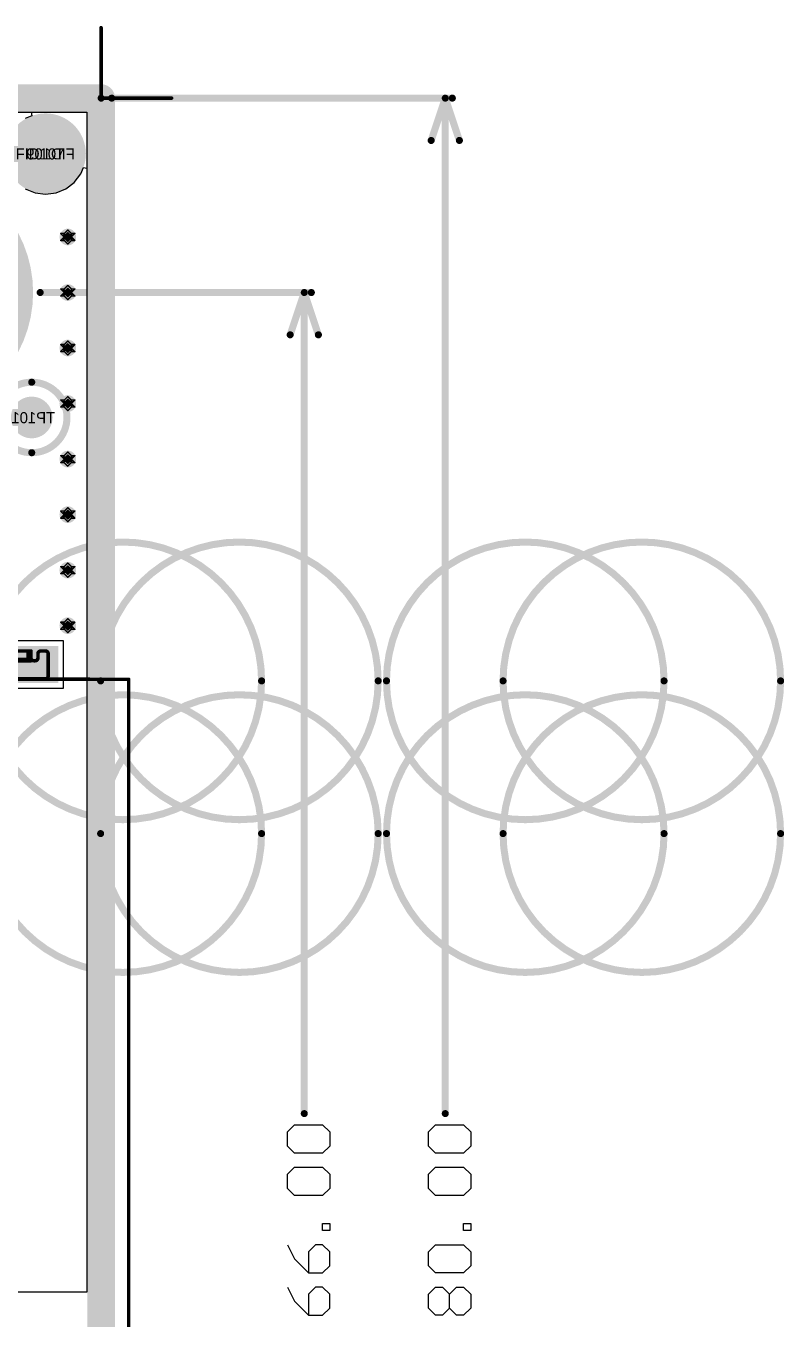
# Model space of a CAD drawing. Header units: millimetres. Extents: x 5 to 399, y 5 to 287.
# Drawn here: x 247 to 274.32, y 147.39 to 193.97 of the extents above; entities that cross this region are included whole.
import ezdxf

# ---------------------------------------------------------------- set-up
doc = ezdxf.new("R2010")
doc.units = ezdxf.units.MM
for name, color, linetype in [('BottomLayer', 5, 'Continuous'), ('BottomOverlay', 54, 'Continuous'), ('BottomPaste', 16, 'Continuous'), ('BottomSolder', 6, 'Continuous'), ('DrillDrawing', 1, 'Continuous'), ('DrillGuide', 244, 'Continuous'), ('KeepOutLayer', 6, 'Continuous'), ('Mechanical1', 6, 'Continuous'), ('Mechanical2', 216, 'Continuous'), ('Mechanical3', 76, 'Continuous'), ('Mechanical7', 56, 'Continuous'), ('MidLayer1', 16, 'Continuous'), ('MidLayer2', 76, 'Continuous'), ('MultiLayer', 9, 'Continuous'), ('PadHoleLayer', 156, 'Continuous'), ('TopLayer', 1, 'Continuous'), ('TopOverlay', 2, 'Continuous'), ('TopPaste', 8, 'Continuous'), ('TopSolder', 216, 'Continuous'), ('ViaHoleLayer', 16, 'Continuous')]:
    doc.layers.add(name, color=color, linetype=linetype)

# ---------------------------------------------------------------- blocks, each defined once
blk = doc.blocks.new('FID_1_1___6')
at = {"layer": 'TopLayer', "const_width": 0.55}
blk.add_lwpolyline([(-0.275, 0, 1), (0.275, 0, 1)], format="xyb", close=True, dxfattribs=at)
at = {"layer": 'TopSolder', "const_width": 1.45}
blk.add_lwpolyline([(-0.725, 0, 1), (0.725, 0, 1)], format="xyb", close=True, dxfattribs=at)
blk = doc.blocks.new('FID_1_1___B_75')
at = {"layer": 'BottomLayer', "const_width": 0.55}
blk.add_lwpolyline([(-0.275, 0, 1), (0.275, 0, 1)], format="xyb", close=True, dxfattribs=at)
at = {"layer": 'BottomPaste', "const_width": 0.55}
blk.add_lwpolyline([(-0.275, 0, 1), (0.275, 0, 1)], format="xyb", close=True, dxfattribs=at)
at = {"layer": 'BottomSolder', "const_width": 1.45}
blk.add_lwpolyline([(-0.725, 0, 1), (0.725, 0, 1)], format="xyb", close=True, dxfattribs=at)
blk = doc.blocks.new('TP1_5MM_B_84')
at = {"layer": 'BottomLayer', "const_width": 0.75}
blk.add_lwpolyline([(-0.375, 0, 1), (0.375, 0, 1)], format="xyb", close=True, dxfattribs=at)
at = {"layer": 'BottomOverlay'}
for points, const_width in [([(1.27, 0, 1), (-1.27, 0, 1)], 0.254), ([(-1.333, 0, 1), (-1.206, 0, 1)], 0.127), ([(1.206, 0, 1), (1.333, 0, 1)], 0.127)]:
    blk.add_lwpolyline(points, format="xyb", close=True, dxfattribs=dict(at, const_width=const_width))
at = {"layer": 'BottomPaste', "const_width": 0.75}
blk.add_lwpolyline([(-0.375, 0, 1), (0.375, 0, 1)], format="xyb", close=True, dxfattribs=at)
at = {"layer": 'BottomSolder', "const_width": 0.75}
blk.add_lwpolyline([(-0.375, 0, 1), (0.375, 0, 1)], format="xyb", close=True, dxfattribs=at)
blk = doc.blocks.new('M4_4_5_PAD9_211')
at = {"layer": 'BottomLayer', "const_width": 4.5}
blk.add_lwpolyline([(36.379, 0, 1), (40.879, 0, 1)], format="xyb", close=True, dxfattribs=at)
at = {"layer": 'BottomSolder', "const_width": 4.55}
blk.add_lwpolyline([(36.354, 0, 1), (40.904, 0, 1)], format="xyb", close=True, dxfattribs=at)
at = {"layer": 'MidLayer1', "const_width": 4.5}
blk.add_lwpolyline([(36.379, 0, 1), (40.879, 0, 1)], format="xyb", close=True, dxfattribs=at)
at = {"layer": 'MidLayer2', "const_width": 4.5}
blk.add_lwpolyline([(36.379, 0, 1), (40.879, 0, 1)], format="xyb", close=True, dxfattribs=at)
at = {"layer": 'MultiLayer', "const_width": 4.5}
blk.add_lwpolyline([(36.379, 0, 1), (40.879, 0, 1)], format="xyb", close=True, dxfattribs=at)
at = {"layer": 'PadHoleLayer', "const_width": 2.25}
blk.add_lwpolyline([(37.504, 0, 1), (39.754, 0, 1)], format="xyb", close=True, dxfattribs=at)
at = {"layer": 'TopLayer', "const_width": 4.5}
blk.add_lwpolyline([(36.379, 0, 1), (40.879, 0, 1)], format="xyb", close=True, dxfattribs=at)
at = {"layer": 'TopSolder', "const_width": 4.55}
blk.add_lwpolyline([(36.354, 0, 1), (40.904, 0, 1)], format="xyb", close=True, dxfattribs=at)
blk = doc.blocks.new('CON_SMD_50P_ERNI_154765_279')
at = {"layer": 'TopLayer'}
blk.add_solid([(18.38, -1.1), (17.18, -1.1), (18.38, -3.8), (17.18, -3.8)], dxfattribs=at)
at = {"layer": 'TopOverlay', "const_width": 0.127}
for points in [[(17.25, -2.1), (17.247, -6.401)], [(17.265, -2.1), (17.265, -3.4)], [(17.915, -2.1), (17.915, -2.88)], [(17.965, -2.134), (17.965, -2.78)], [(18.265, -2.134), (18.265, -2.78)], [(17.965, -2.78), (17.965, -2.88)], [(17.965, -2.78), (18.265, -2.78)], [(18.265, -2.78), (18.265, -2.88)], [(17.915, -2.88), (17.965, -2.88)], [(17.915, -2.98), (17.915, -3.03)], [(17.965, -2.88), (18.265, -2.88)], [(18.015, -3.13), (18.165, -3.13)], [(18.265, -3.23), (18.265, -3.4)], [(17.365, -3.5), (18.165, -3.5)], [(-17.254, -6.401), (17.247, -6.401)]]:
    blk.add_lwpolyline(points, dxfattribs=at)
at = {"layer": 'TopOverlay', "const_width": 0.0635}
for points in [[(17.933, -2.78, 1), (17.997, -2.78, 1)], [(17.933, -2.78, 1), (17.997, -2.78, 1)], [(17.933, -2.78, 1), (17.997, -2.78, 1)], [(18.233, -2.78, 1), (18.297, -2.78, 1)], [(18.233, -2.78, 1), (18.297, -2.78, 1)], [(18.233, -2.78, 1), (18.297, -2.78, 1)], [(17.883, -2.88, 1), (17.947, -2.88, 1)], [(17.883, -2.88, 1), (17.947, -2.88, 1)], [(17.883, -2.98, 1), (17.947, -2.98, 1)], [(17.883, -2.98, 1), (17.947, -2.98, 1)], [(17.883, -3.03, 1), (17.947, -3.03, 1)], [(17.883, -3.03, 1), (17.947, -3.03, 1)], [(17.933, -2.88, 1), (17.997, -2.88, 1)], [(17.933, -2.88, 1), (17.997, -2.88, 1)], [(17.933, -2.88, 1), (17.997, -2.88, 1)], [(17.983, -2.88, 1), (18.047, -2.88, 1)], [(17.983, -3.13, 1), (18.047, -3.13, 1)], [(17.983, -3.13, 1), (18.047, -3.13, 1)], [(18.133, -3.13, 1), (18.197, -3.13, 1)], [(18.133, -3.13, 1), (18.197, -3.13, 1)], [(18.233, -2.88, 1), (18.297, -2.88, 1)], [(18.233, -2.88, 1), (18.297, -2.88, 1)], [(18.233, -3.23, 1), (18.297, -3.23, 1)], [(18.233, -3.23, 1), (18.297, -3.23, 1)], [(17.233, -3.4, 1), (17.297, -3.4, 1)], [(17.233, -3.4, 1), (17.297, -3.4, 1)], [(17.333, -3.5, 1), (17.397, -3.5, 1)], [(17.333, -3.5, 1), (17.397, -3.5, 1)], [(18.133, -3.5, 1), (18.197, -3.5, 1)], [(18.133, -3.5, 1), (18.197, -3.5, 1)], [(18.233, -3.4, 1), (18.297, -3.4, 1)], [(18.233, -3.4, 1), (18.297, -3.4, 1)], [(17.215, -6.401, 1), (17.278, -6.401, 1)], [(17.215, -6.401, 1), (17.278, -6.401, 1)]]:
    blk.add_lwpolyline(points, format="xyb", close=True, dxfattribs=at)
at = {"layer": 'TopOverlay', "const_width": 0.127}
for points in [[(17.915, -2.98, -0.414214), (18.015, -2.88)], [(18.015, -3.13, -0.414214), (17.915, -3.03)], [(18.165, -3.13, -0.414214), (18.265, -3.23)], [(17.365, -3.5, -0.414214), (17.265, -3.4)], [(18.265, -3.4, -0.414214), (18.165, -3.5)]]:
    blk.add_lwpolyline(points, format="xyb", dxfattribs=at)
at = {"layer": 'TopPaste'}
blk.add_solid([(18.38, -1.1), (17.18, -1.1), (18.38, -3.8), (17.18, -3.8)], dxfattribs=at)
at = {"layer": 'TopSolder'}
blk.add_solid([(18.45, -1.03), (17.11, -1.03), (18.45, -3.87), (17.11, -3.87)], dxfattribs=at)

msp = doc.modelspace()

# ---------------------------------------------------------------- linework, layer by layer
at = {"layer": 'BottomLayer'}
for p, q in [((222.095, 190.852), (247.189, 190.852)), ((247.214, 190.725), (246.981, 190.628)), ((247.189, 190.852), (247.214, 190.725)), ((248.979, 188.631), (249.076, 188.864)), ((249.076, 188.864), (249.203, 188.839)), ((249.203, 188.839), (249.203, 148.362)), ((248.444, 188.095), (248.747, 188.328)), ((248.747, 188.328), (248.979, 188.631)), ((246.981, 188.095), (247.334, 187.949)), ((247.334, 187.949), (247.712, 187.899)), ((247.712, 187.899), (248.091, 187.949)), ((248.091, 187.949), (248.444, 188.095)), ((249.203, 148.362), (244.971, 148.362))]:
    msp.add_line(p, q, dxfattribs=at)
at = {"layer": 'BottomLayer', "const_width": 0.3}
for points in [[(248.362, 186.362, 1), (248.662, 186.362, 1)], [(248.362, 184.362, 1), (248.662, 184.362, 1)], [(248.362, 182.362, 1), (248.662, 182.362, 1)], [(248.362, 180.362, 1), (248.662, 180.362, 1)], [(248.362, 178.362, 1), (248.662, 178.362, 1)], [(248.362, 176.362, 1), (248.662, 176.362, 1)], [(248.362, 174.362, 1), (248.662, 174.362, 1)], [(248.362, 172.362, 1), (248.662, 172.362, 1)]]:
    msp.add_lwpolyline(points, format="xyb", close=True, dxfattribs=at)
at = {"layer": 'DrillDrawing', "const_width": 0.0508}
for points in [[(248.258, 186.489), (248.385, 186.362)], [(248.258, 186.489), (248.385, 186.489)], [(248.258, 186.235), (248.385, 186.362)], [(248.36, 186.438), (248.436, 186.362)], [(248.36, 186.438), (248.436, 186.438)], [(248.36, 186.286), (248.436, 186.362)], [(248.36, 186.286), (248.436, 186.286)], [(248.385, 186.489), (248.512, 186.616)], [(248.436, 186.438), (248.512, 186.514)], [(248.436, 186.286), (248.512, 186.209)], [(248.512, 186.616), (248.639, 186.489)], [(248.512, 186.514), (248.589, 186.438)], [(248.512, 186.209), (248.589, 186.286)], [(248.589, 186.438), (248.665, 186.438)], [(248.589, 186.362), (248.665, 186.438)], [(248.589, 186.362), (248.665, 186.286)], [(248.589, 186.286), (248.665, 186.286)], [(248.639, 186.489), (248.766, 186.489)], [(248.639, 186.362), (248.766, 186.489)], [(248.639, 186.362), (248.766, 186.235)], [(248.258, 186.235), (248.385, 186.235)], [(248.385, 186.235), (248.512, 186.108)], [(248.512, 186.108), (248.639, 186.235)], [(248.639, 186.235), (248.766, 186.235)], [(248.258, 184.489), (248.385, 184.362)], [(248.258, 184.489), (248.385, 184.489)], [(248.36, 184.438), (248.436, 184.362)], [(248.36, 184.438), (248.436, 184.438)], [(248.385, 184.489), (248.512, 184.616)], [(248.436, 184.438), (248.512, 184.514)], [(248.512, 184.616), (248.639, 184.489)], [(248.512, 184.514), (248.589, 184.438)], [(248.589, 184.438), (248.665, 184.438)], [(248.589, 184.362), (248.665, 184.438)], [(248.639, 184.489), (248.766, 184.489)], [(248.639, 184.362), (248.766, 184.489)], [(248.258, 184.235), (248.385, 184.362)], [(248.258, 184.235), (248.385, 184.235)], [(248.36, 184.286), (248.436, 184.362)], [(248.36, 184.286), (248.436, 184.286)], [(248.385, 184.235), (248.512, 184.108)], [(248.436, 184.286), (248.512, 184.209)], [(248.512, 184.209), (248.589, 184.286)], [(248.512, 184.108), (248.639, 184.235)], [(248.589, 184.362), (248.665, 184.286)], [(248.589, 184.286), (248.665, 184.286)], [(248.639, 184.362), (248.766, 184.235)], [(248.639, 184.235), (248.766, 184.235)], [(248.385, 182.489), (248.512, 182.616)], [(248.512, 182.616), (248.639, 182.489)], [(248.258, 182.489), (248.385, 182.362)], [(248.258, 182.489), (248.385, 182.489)], [(248.258, 182.235), (248.385, 182.362)], [(248.258, 182.235), (248.385, 182.235)], [(248.36, 182.438), (248.436, 182.362)], [(248.36, 182.438), (248.436, 182.438)], [(248.36, 182.286), (248.436, 182.362)], [(248.36, 182.286), (248.436, 182.286)], [(248.385, 182.235), (248.512, 182.108)], [(248.436, 182.438), (248.512, 182.514)], [(248.436, 182.286), (248.512, 182.209)], [(248.512, 182.514), (248.589, 182.438)], [(248.512, 182.209), (248.589, 182.286)], [(248.512, 182.108), (248.639, 182.235)], [(248.589, 182.438), (248.665, 182.438)], [(248.589, 182.362), (248.665, 182.438)], [(248.589, 182.362), (248.665, 182.286)], [(248.589, 182.286), (248.665, 182.286)], [(248.639, 182.489), (248.766, 182.489)], [(248.639, 182.362), (248.766, 182.489)], [(248.639, 182.362), (248.766, 182.235)], [(248.639, 182.235), (248.766, 182.235)], [(248.258, 180.489), (248.385, 180.362)], [(248.258, 180.489), (248.385, 180.489)], [(248.258, 180.235), (248.385, 180.362)], [(248.258, 180.235), (248.385, 180.235)], [(248.36, 180.438), (248.436, 180.362)], [(248.36, 180.438), (248.436, 180.438)], [(248.36, 180.286), (248.436, 180.362)], [(248.36, 180.286), (248.436, 180.286)], [(248.385, 180.489), (248.512, 180.616)], [(248.385, 180.235), (248.512, 180.108)], [(248.436, 180.438), (248.512, 180.514)], [(248.436, 180.286), (248.512, 180.209)], [(248.512, 180.616), (248.639, 180.489)], [(248.512, 180.514), (248.589, 180.438)], [(248.512, 180.209), (248.589, 180.286)], [(248.512, 180.108), (248.639, 180.235)], [(248.589, 180.438), (248.665, 180.438)], [(248.589, 180.362), (248.665, 180.438)], [(248.589, 180.362), (248.665, 180.286)], [(248.589, 180.286), (248.665, 180.286)], [(248.639, 180.489), (248.766, 180.489)], [(248.639, 180.362), (248.766, 180.489)], [(248.639, 180.362), (248.766, 180.235)], [(248.639, 180.235), (248.766, 180.235)], [(248.258, 178.489), (248.385, 178.362)], [(248.258, 178.489), (248.385, 178.489)], [(248.36, 178.438), (248.436, 178.362)], [(248.36, 178.438), (248.436, 178.438)], [(248.385, 178.489), (248.512, 178.616)], [(248.436, 178.438), (248.512, 178.514)], [(248.512, 178.616), (248.639, 178.489)], [(248.512, 178.514), (248.589, 178.438)], [(248.589, 178.438), (248.665, 178.438)], [(248.589, 178.362), (248.665, 178.438)], [(248.639, 178.489), (248.766, 178.489)], [(248.639, 178.362), (248.766, 178.489)], [(248.258, 178.235), (248.385, 178.362)], [(248.258, 178.235), (248.385, 178.235)], [(248.36, 178.286), (248.436, 178.362)], [(248.36, 178.286), (248.436, 178.286)], [(248.385, 178.235), (248.512, 178.108)], [(248.436, 178.286), (248.512, 178.209)], [(248.512, 178.209), (248.589, 178.286)], [(248.512, 178.108), (248.639, 178.235)], [(248.589, 178.362), (248.665, 178.286)], [(248.589, 178.286), (248.665, 178.286)], [(248.639, 178.362), (248.766, 178.235)], [(248.639, 178.235), (248.766, 178.235)], [(248.385, 176.489), (248.512, 176.616)], [(248.436, 176.438), (248.512, 176.514)], [(248.512, 176.616), (248.639, 176.489)], [(248.512, 176.514), (248.589, 176.438)], [(248.258, 176.489), (248.385, 176.362)], [(248.258, 176.489), (248.385, 176.489)], [(248.258, 176.235), (248.385, 176.362)], [(248.258, 176.235), (248.385, 176.235)], [(248.36, 176.438), (248.436, 176.362)], [(248.36, 176.438), (248.436, 176.438)], [(248.36, 176.286), (248.436, 176.362)], [(248.36, 176.286), (248.436, 176.286)], [(248.385, 176.235), (248.512, 176.108)], [(248.436, 176.286), (248.512, 176.209)], [(248.512, 176.209), (248.589, 176.286)], [(248.512, 176.108), (248.639, 176.235)], [(248.589, 176.438), (248.665, 176.438)], [(248.589, 176.362), (248.665, 176.438)], [(248.589, 176.362), (248.665, 176.286)], [(248.589, 176.286), (248.665, 176.286)], [(248.639, 176.489), (248.766, 176.489)], [(248.639, 176.362), (248.766, 176.489)], [(248.639, 176.362), (248.766, 176.235)], [(248.639, 176.235), (248.766, 176.235)], [(248.258, 174.489), (248.385, 174.362)], [(248.258, 174.489), (248.385, 174.489)], [(248.258, 174.235), (248.385, 174.362)], [(248.258, 174.235), (248.385, 174.235)], [(248.36, 174.438), (248.436, 174.362)], [(248.36, 174.438), (248.436, 174.438)], [(248.36, 174.286), (248.436, 174.362)], [(248.36, 174.286), (248.436, 174.286)], [(248.385, 174.489), (248.512, 174.616)], [(248.385, 174.235), (248.512, 174.108)], [(248.436, 174.438), (248.512, 174.514)], [(248.436, 174.286), (248.512, 174.209)], [(248.512, 174.616), (248.639, 174.489)], [(248.512, 174.514), (248.589, 174.438)], [(248.512, 174.209), (248.589, 174.286)], [(248.512, 174.108), (248.639, 174.235)], [(248.589, 174.438), (248.665, 174.438)], [(248.589, 174.362), (248.665, 174.438)], [(248.589, 174.362), (248.665, 174.286)], [(248.589, 174.286), (248.665, 174.286)], [(248.639, 174.489), (248.766, 174.489)], [(248.639, 174.362), (248.766, 174.489)], [(248.639, 174.362), (248.766, 174.235)], [(248.639, 174.235), (248.766, 174.235)], [(248.258, 172.489), (248.385, 172.362)], [(248.258, 172.489), (248.385, 172.489)], [(248.258, 172.235), (248.385, 172.362)], [(248.36, 172.438), (248.436, 172.362)], [(248.36, 172.438), (248.436, 172.438)], [(248.36, 172.286), (248.436, 172.362)], [(248.385, 172.489), (248.512, 172.616)], [(248.436, 172.438), (248.512, 172.514)], [(248.512, 172.616), (248.639, 172.489)], [(248.512, 172.514), (248.589, 172.438)], [(248.589, 172.438), (248.665, 172.438)], [(248.589, 172.362), (248.665, 172.438)], [(248.589, 172.362), (248.665, 172.286)], [(248.639, 172.489), (248.766, 172.489)], [(248.639, 172.362), (248.766, 172.489)], [(248.639, 172.362), (248.766, 172.235)], [(248.258, 172.235), (248.385, 172.235)], [(248.36, 172.286), (248.436, 172.286)], [(248.385, 172.235), (248.512, 172.108)], [(248.436, 172.286), (248.512, 172.209)], [(248.512, 172.209), (248.589, 172.286)], [(248.512, 172.108), (248.639, 172.235)], [(248.589, 172.286), (248.665, 172.286)], [(248.639, 172.235), (248.766, 172.235)]]:
    msp.add_lwpolyline(points, dxfattribs=at)
at = {"layer": 'DrillDrawing', "const_width": 0.0254}
for points in [[(248.246, 186.489, 1), (248.271, 186.489, 1)], [(248.246, 186.489, 1), (248.271, 186.489, 1)], [(248.347, 186.438, 1), (248.373, 186.438, 1)], [(248.347, 186.438, 1), (248.373, 186.438, 1)], [(248.347, 186.286, 1), (248.373, 186.286, 1)], [(248.347, 186.286, 1), (248.373, 186.286, 1)], [(248.373, 186.489, 1), (248.398, 186.489, 1)], [(248.373, 186.489, 1), (248.398, 186.489, 1)], [(248.373, 186.362, 1), (248.398, 186.362, 1)], [(248.373, 186.362, 1), (248.398, 186.362, 1)], [(248.424, 186.438, 1), (248.449, 186.438, 1)], [(248.424, 186.438, 1), (248.449, 186.438, 1)], [(248.424, 186.362, 1), (248.449, 186.362, 1)], [(248.424, 186.362, 1), (248.449, 186.362, 1)], [(248.424, 186.286, 1), (248.449, 186.286, 1)], [(248.424, 186.286, 1), (248.449, 186.286, 1)], [(248.5, 186.616, 1), (248.525, 186.616, 1)], [(248.5, 186.616, 1), (248.525, 186.616, 1)], [(248.5, 186.514, 1), (248.525, 186.514, 1)], [(248.5, 186.514, 1), (248.525, 186.514, 1)], [(248.576, 186.438, 1), (248.601, 186.438, 1)], [(248.576, 186.438, 1), (248.601, 186.438, 1)], [(248.576, 186.362, 1), (248.601, 186.362, 1)], [(248.576, 186.362, 1), (248.601, 186.362, 1)], [(248.576, 186.286, 1), (248.601, 186.286, 1)], [(248.576, 186.286, 1), (248.601, 186.286, 1)], [(248.627, 186.489, 1), (248.652, 186.489, 1)], [(248.627, 186.489, 1), (248.652, 186.489, 1)], [(248.627, 186.362, 1), (248.652, 186.362, 1)], [(248.627, 186.362, 1), (248.652, 186.362, 1)], [(248.652, 186.438, 1), (248.678, 186.438, 1)], [(248.652, 186.438, 1), (248.678, 186.438, 1)], [(248.652, 186.286, 1), (248.678, 186.286, 1)], [(248.652, 186.286, 1), (248.678, 186.286, 1)], [(248.754, 186.489, 1), (248.779, 186.489, 1)], [(248.754, 186.489, 1), (248.779, 186.489, 1)], [(248.246, 186.235, 1), (248.271, 186.235, 1)], [(248.246, 186.235, 1), (248.271, 186.235, 1)], [(248.373, 186.235, 1), (248.398, 186.235, 1)], [(248.373, 186.235, 1), (248.398, 186.235, 1)], [(248.5, 186.209, 1), (248.525, 186.209, 1)], [(248.5, 186.209, 1), (248.525, 186.209, 1)], [(248.5, 186.108, 1), (248.525, 186.108, 1)], [(248.5, 186.108, 1), (248.525, 186.108, 1)], [(248.627, 186.235, 1), (248.652, 186.235, 1)], [(248.627, 186.235, 1), (248.652, 186.235, 1)], [(248.754, 186.235, 1), (248.779, 186.235, 1)], [(248.754, 186.235, 1), (248.779, 186.235, 1)], [(248.246, 184.489, 1), (248.271, 184.489, 1)], [(248.246, 184.489, 1), (248.271, 184.489, 1)], [(248.347, 184.438, 1), (248.373, 184.438, 1)], [(248.347, 184.438, 1), (248.373, 184.438, 1)], [(248.373, 184.489, 1), (248.398, 184.489, 1)], [(248.373, 184.489, 1), (248.398, 184.489, 1)], [(248.424, 184.438, 1), (248.449, 184.438, 1)], [(248.424, 184.438, 1), (248.449, 184.438, 1)], [(248.5, 184.616, 1), (248.525, 184.616, 1)], [(248.5, 184.616, 1), (248.525, 184.616, 1)], [(248.5, 184.514, 1), (248.525, 184.514, 1)], [(248.5, 184.514, 1), (248.525, 184.514, 1)], [(248.576, 184.438, 1), (248.601, 184.438, 1)], [(248.576, 184.438, 1), (248.601, 184.438, 1)], [(248.627, 184.489, 1), (248.652, 184.489, 1)], [(248.627, 184.489, 1), (248.652, 184.489, 1)], [(248.652, 184.438, 1), (248.678, 184.438, 1)], [(248.652, 184.438, 1), (248.678, 184.438, 1)], [(248.754, 184.489, 1), (248.779, 184.489, 1)], [(248.754, 184.489, 1), (248.779, 184.489, 1)], [(248.246, 184.235, 1), (248.271, 184.235, 1)], [(248.246, 184.235, 1), (248.271, 184.235, 1)], [(248.347, 184.286, 1), (248.373, 184.286, 1)], [(248.347, 184.286, 1), (248.373, 184.286, 1)], [(248.373, 184.362, 1), (248.398, 184.362, 1)], [(248.373, 184.362, 1), (248.398, 184.362, 1)], [(248.373, 184.235, 1), (248.398, 184.235, 1)], [(248.373, 184.235, 1), (248.398, 184.235, 1)], [(248.424, 184.362, 1), (248.449, 184.362, 1)], [(248.424, 184.362, 1), (248.449, 184.362, 1)], [(248.424, 184.286, 1), (248.449, 184.286, 1)], [(248.424, 184.286, 1), (248.449, 184.286, 1)], [(248.5, 184.209, 1), (248.525, 184.209, 1)], [(248.5, 184.209, 1), (248.525, 184.209, 1)], [(248.5, 184.108, 1), (248.525, 184.108, 1)], [(248.5, 184.108, 1), (248.525, 184.108, 1)], [(248.576, 184.362, 1), (248.601, 184.362, 1)], [(248.576, 184.362, 1), (248.601, 184.362, 1)], [(248.576, 184.286, 1), (248.601, 184.286, 1)], [(248.576, 184.286, 1), (248.601, 184.286, 1)], [(248.627, 184.362, 1), (248.652, 184.362, 1)], [(248.627, 184.362, 1), (248.652, 184.362, 1)], [(248.627, 184.235, 1), (248.652, 184.235, 1)], [(248.627, 184.235, 1), (248.652, 184.235, 1)], [(248.652, 184.286, 1), (248.678, 184.286, 1)], [(248.652, 184.286, 1), (248.678, 184.286, 1)], [(248.754, 184.235, 1), (248.779, 184.235, 1)], [(248.754, 184.235, 1), (248.779, 184.235, 1)], [(248.5, 182.616, 1), (248.525, 182.616, 1)], [(248.5, 182.616, 1), (248.525, 182.616, 1)], [(248.246, 182.489, 1), (248.271, 182.489, 1)], [(248.246, 182.489, 1), (248.271, 182.489, 1)], [(248.246, 182.235, 1), (248.271, 182.235, 1)], [(248.246, 182.235, 1), (248.271, 182.235, 1)], [(248.347, 182.438, 1), (248.373, 182.438, 1)], [(248.347, 182.438, 1), (248.373, 182.438, 1)], [(248.347, 182.286, 1), (248.373, 182.286, 1)], [(248.347, 182.286, 1), (248.373, 182.286, 1)], [(248.373, 182.489, 1), (248.398, 182.489, 1)], [(248.373, 182.489, 1), (248.398, 182.489, 1)], [(248.373, 182.362, 1), (248.398, 182.362, 1)], [(248.373, 182.362, 1), (248.398, 182.362, 1)], [(248.373, 182.235, 1), (248.398, 182.235, 1)], [(248.373, 182.235, 1), (248.398, 182.235, 1)], [(248.424, 182.438, 1), (248.449, 182.438, 1)], [(248.424, 182.438, 1), (248.449, 182.438, 1)], [(248.424, 182.362, 1), (248.449, 182.362, 1)], [(248.424, 182.362, 1), (248.449, 182.362, 1)], [(248.424, 182.286, 1), (248.449, 182.286, 1)], [(248.424, 182.286, 1), (248.449, 182.286, 1)], [(248.5, 182.514, 1), (248.525, 182.514, 1)], [(248.5, 182.514, 1), (248.525, 182.514, 1)], [(248.5, 182.209, 1), (248.525, 182.209, 1)], [(248.5, 182.209, 1), (248.525, 182.209, 1)], [(248.5, 182.108, 1), (248.525, 182.108, 1)], [(248.5, 182.108, 1), (248.525, 182.108, 1)], [(248.576, 182.438, 1), (248.601, 182.438, 1)], [(248.576, 182.438, 1), (248.601, 182.438, 1)], [(248.576, 182.362, 1), (248.601, 182.362, 1)], [(248.576, 182.362, 1), (248.601, 182.362, 1)], [(248.576, 182.286, 1), (248.601, 182.286, 1)], [(248.576, 182.286, 1), (248.601, 182.286, 1)], [(248.627, 182.489, 1), (248.652, 182.489, 1)], [(248.627, 182.489, 1), (248.652, 182.489, 1)], [(248.627, 182.362, 1), (248.652, 182.362, 1)], [(248.627, 182.362, 1), (248.652, 182.362, 1)], [(248.627, 182.235, 1), (248.652, 182.235, 1)], [(248.627, 182.235, 1), (248.652, 182.235, 1)], [(248.652, 182.438, 1), (248.678, 182.438, 1)], [(248.652, 182.438, 1), (248.678, 182.438, 1)], [(248.652, 182.286, 1), (248.678, 182.286, 1)], [(248.652, 182.286, 1), (248.678, 182.286, 1)], [(248.754, 182.489, 1), (248.779, 182.489, 1)], [(248.754, 182.489, 1), (248.779, 182.489, 1)], [(248.754, 182.235, 1), (248.779, 182.235, 1)], [(248.754, 182.235, 1), (248.779, 182.235, 1)], [(248.246, 180.489, 1), (248.271, 180.489, 1)], [(248.246, 180.489, 1), (248.271, 180.489, 1)], [(248.246, 180.235, 1), (248.271, 180.235, 1)], [(248.246, 180.235, 1), (248.271, 180.235, 1)], [(248.347, 180.438, 1), (248.373, 180.438, 1)], [(248.347, 180.438, 1), (248.373, 180.438, 1)], [(248.347, 180.286, 1), (248.373, 180.286, 1)], [(248.347, 180.286, 1), (248.373, 180.286, 1)], [(248.373, 180.489, 1), (248.398, 180.489, 1)], [(248.373, 180.489, 1), (248.398, 180.489, 1)], [(248.373, 180.362, 1), (248.398, 180.362, 1)], [(248.373, 180.362, 1), (248.398, 180.362, 1)], [(248.373, 180.235, 1), (248.398, 180.235, 1)], [(248.373, 180.235, 1), (248.398, 180.235, 1)], [(248.424, 180.438, 1), (248.449, 180.438, 1)], [(248.424, 180.438, 1), (248.449, 180.438, 1)], [(248.424, 180.362, 1), (248.449, 180.362, 1)], [(248.424, 180.362, 1), (248.449, 180.362, 1)], [(248.424, 180.286, 1), (248.449, 180.286, 1)], [(248.424, 180.286, 1), (248.449, 180.286, 1)], [(248.5, 180.616, 1), (248.525, 180.616, 1)], [(248.5, 180.616, 1), (248.525, 180.616, 1)], [(248.5, 180.514, 1), (248.525, 180.514, 1)], [(248.5, 180.514, 1), (248.525, 180.514, 1)], [(248.576, 180.438, 1), (248.601, 180.438, 1)], [(248.576, 180.438, 1), (248.601, 180.438, 1)], [(248.576, 180.362, 1), (248.601, 180.362, 1)], [(248.576, 180.362, 1), (248.601, 180.362, 1)], [(248.576, 180.286, 1), (248.601, 180.286, 1)], [(248.576, 180.286, 1), (248.601, 180.286, 1)], [(248.627, 180.489, 1), (248.652, 180.489, 1)], [(248.627, 180.489, 1), (248.652, 180.489, 1)], [(248.627, 180.362, 1), (248.652, 180.362, 1)], [(248.627, 180.362, 1), (248.652, 180.362, 1)], [(248.627, 180.235, 1), (248.652, 180.235, 1)], [(248.627, 180.235, 1), (248.652, 180.235, 1)], [(248.652, 180.438, 1), (248.678, 180.438, 1)], [(248.652, 180.438, 1), (248.678, 180.438, 1)], [(248.652, 180.286, 1), (248.678, 180.286, 1)], [(248.652, 180.286, 1), (248.678, 180.286, 1)], [(248.754, 180.489, 1), (248.779, 180.489, 1)], [(248.754, 180.489, 1), (248.779, 180.489, 1)], [(248.754, 180.235, 1), (248.779, 180.235, 1)], [(248.754, 180.235, 1), (248.779, 180.235, 1)], [(248.5, 180.209, 1), (248.525, 180.209, 1)], [(248.5, 180.209, 1), (248.525, 180.209, 1)], [(248.5, 180.108, 1), (248.525, 180.108, 1)], [(248.5, 180.108, 1), (248.525, 180.108, 1)], [(248.246, 178.489, 1), (248.271, 178.489, 1)], [(248.246, 178.489, 1), (248.271, 178.489, 1)], [(248.347, 178.438, 1), (248.373, 178.438, 1)], [(248.347, 178.438, 1), (248.373, 178.438, 1)], [(248.373, 178.489, 1), (248.398, 178.489, 1)], [(248.373, 178.489, 1), (248.398, 178.489, 1)], [(248.424, 178.438, 1), (248.449, 178.438, 1)], [(248.424, 178.438, 1), (248.449, 178.438, 1)], [(248.5, 178.616, 1), (248.525, 178.616, 1)], [(248.5, 178.616, 1), (248.525, 178.616, 1)], [(248.5, 178.514, 1), (248.525, 178.514, 1)], [(248.5, 178.514, 1), (248.525, 178.514, 1)], [(248.576, 178.438, 1), (248.601, 178.438, 1)], [(248.576, 178.438, 1), (248.601, 178.438, 1)], [(248.627, 178.489, 1), (248.652, 178.489, 1)], [(248.627, 178.489, 1), (248.652, 178.489, 1)], [(248.652, 178.438, 1), (248.678, 178.438, 1)], [(248.652, 178.438, 1), (248.678, 178.438, 1)], [(248.754, 178.489, 1), (248.779, 178.489, 1)], [(248.754, 178.489, 1), (248.779, 178.489, 1)], [(248.246, 178.235, 1), (248.271, 178.235, 1)], [(248.246, 178.235, 1), (248.271, 178.235, 1)], [(248.347, 178.286, 1), (248.373, 178.286, 1)], [(248.347, 178.286, 1), (248.373, 178.286, 1)], [(248.373, 178.362, 1), (248.398, 178.362, 1)], [(248.373, 178.362, 1), (248.398, 178.362, 1)], [(248.373, 178.235, 1), (248.398, 178.235, 1)], [(248.373, 178.235, 1), (248.398, 178.235, 1)], [(248.424, 178.362, 1), (248.449, 178.362, 1)], [(248.424, 178.362, 1), (248.449, 178.362, 1)], [(248.424, 178.286, 1), (248.449, 178.286, 1)], [(248.424, 178.286, 1), (248.449, 178.286, 1)], [(248.5, 178.209, 1), (248.525, 178.209, 1)], [(248.5, 178.209, 1), (248.525, 178.209, 1)], [(248.5, 178.108, 1), (248.525, 178.108, 1)], [(248.5, 178.108, 1), (248.525, 178.108, 1)], [(248.576, 178.362, 1), (248.601, 178.362, 1)], [(248.576, 178.362, 1), (248.601, 178.362, 1)], [(248.576, 178.286, 1), (248.601, 178.286, 1)], [(248.576, 178.286, 1), (248.601, 178.286, 1)], [(248.627, 178.362, 1), (248.652, 178.362, 1)], [(248.627, 178.362, 1), (248.652, 178.362, 1)], [(248.627, 178.235, 1), (248.652, 178.235, 1)], [(248.627, 178.235, 1), (248.652, 178.235, 1)], [(248.652, 178.286, 1), (248.678, 178.286, 1)], [(248.652, 178.286, 1), (248.678, 178.286, 1)], [(248.754, 178.235, 1), (248.779, 178.235, 1)], [(248.754, 178.235, 1), (248.779, 178.235, 1)], [(248.5, 176.616, 1), (248.525, 176.616, 1)], [(248.5, 176.616, 1), (248.525, 176.616, 1)], [(248.5, 176.514, 1), (248.525, 176.514, 1)], [(248.5, 176.514, 1), (248.525, 176.514, 1)], [(248.246, 176.489, 1), (248.271, 176.489, 1)], [(248.246, 176.489, 1), (248.271, 176.489, 1)], [(248.246, 176.235, 1), (248.271, 176.235, 1)], [(248.246, 176.235, 1), (248.271, 176.235, 1)], [(248.347, 176.438, 1), (248.373, 176.438, 1)], [(248.347, 176.438, 1), (248.373, 176.438, 1)], [(248.347, 176.286, 1), (248.373, 176.286, 1)], [(248.347, 176.286, 1), (248.373, 176.286, 1)], [(248.373, 176.489, 1), (248.398, 176.489, 1)], [(248.373, 176.489, 1), (248.398, 176.489, 1)], [(248.373, 176.362, 1), (248.398, 176.362, 1)], [(248.373, 176.362, 1), (248.398, 176.362, 1)], [(248.373, 176.235, 1), (248.398, 176.235, 1)], [(248.373, 176.235, 1), (248.398, 176.235, 1)], [(248.424, 176.438, 1), (248.449, 176.438, 1)], [(248.424, 176.438, 1), (248.449, 176.438, 1)], [(248.424, 176.362, 1), (248.449, 176.362, 1)], [(248.424, 176.362, 1), (248.449, 176.362, 1)], [(248.424, 176.286, 1), (248.449, 176.286, 1)], [(248.424, 176.286, 1), (248.449, 176.286, 1)], [(248.5, 176.209, 1), (248.525, 176.209, 1)], [(248.5, 176.209, 1), (248.525, 176.209, 1)], [(248.5, 176.108, 1), (248.525, 176.108, 1)], [(248.5, 176.108, 1), (248.525, 176.108, 1)], [(248.576, 176.438, 1), (248.601, 176.438, 1)], [(248.576, 176.438, 1), (248.601, 176.438, 1)], [(248.576, 176.362, 1), (248.601, 176.362, 1)], [(248.576, 176.362, 1), (248.601, 176.362, 1)], [(248.576, 176.286, 1), (248.601, 176.286, 1)], [(248.576, 176.286, 1), (248.601, 176.286, 1)], [(248.627, 176.489, 1), (248.652, 176.489, 1)], [(248.627, 176.489, 1), (248.652, 176.489, 1)], [(248.627, 176.362, 1), (248.652, 176.362, 1)], [(248.627, 176.362, 1), (248.652, 176.362, 1)], [(248.627, 176.235, 1), (248.652, 176.235, 1)], [(248.627, 176.235, 1), (248.652, 176.235, 1)], [(248.652, 176.438, 1), (248.678, 176.438, 1)], [(248.652, 176.438, 1), (248.678, 176.438, 1)], [(248.652, 176.286, 1), (248.678, 176.286, 1)], [(248.652, 176.286, 1), (248.678, 176.286, 1)], [(248.754, 176.489, 1), (248.779, 176.489, 1)], [(248.754, 176.489, 1), (248.779, 176.489, 1)], [(248.754, 176.235, 1), (248.779, 176.235, 1)], [(248.754, 176.235, 1), (248.779, 176.235, 1)], [(248.246, 174.489, 1), (248.271, 174.489, 1)], [(248.246, 174.489, 1), (248.271, 174.489, 1)], [(248.246, 174.235, 1), (248.271, 174.235, 1)], [(248.246, 174.235, 1), (248.271, 174.235, 1)], [(248.347, 174.438, 1), (248.373, 174.438, 1)], [(248.347, 174.438, 1), (248.373, 174.438, 1)], [(248.347, 174.286, 1), (248.373, 174.286, 1)], [(248.347, 174.286, 1), (248.373, 174.286, 1)], [(248.373, 174.489, 1), (248.398, 174.489, 1)], [(248.373, 174.489, 1), (248.398, 174.489, 1)], [(248.373, 174.362, 1), (248.398, 174.362, 1)], [(248.373, 174.362, 1), (248.398, 174.362, 1)], [(248.373, 174.235, 1), (248.398, 174.235, 1)], [(248.373, 174.235, 1), (248.398, 174.235, 1)], [(248.424, 174.438, 1), (248.449, 174.438, 1)], [(248.424, 174.438, 1), (248.449, 174.438, 1)], [(248.424, 174.362, 1), (248.449, 174.362, 1)], [(248.424, 174.362, 1), (248.449, 174.362, 1)], [(248.424, 174.286, 1), (248.449, 174.286, 1)], [(248.424, 174.286, 1), (248.449, 174.286, 1)], [(248.5, 174.616, 1), (248.525, 174.616, 1)], [(248.5, 174.616, 1), (248.525, 174.616, 1)], [(248.5, 174.514, 1), (248.525, 174.514, 1)], [(248.5, 174.514, 1), (248.525, 174.514, 1)], [(248.5, 174.209, 1), (248.525, 174.209, 1)], [(248.5, 174.209, 1), (248.525, 174.209, 1)], [(248.576, 174.438, 1), (248.601, 174.438, 1)], [(248.576, 174.438, 1), (248.601, 174.438, 1)], [(248.576, 174.362, 1), (248.601, 174.362, 1)], [(248.576, 174.362, 1), (248.601, 174.362, 1)], [(248.576, 174.286, 1), (248.601, 174.286, 1)], [(248.576, 174.286, 1), (248.601, 174.286, 1)], [(248.627, 174.489, 1), (248.652, 174.489, 1)], [(248.627, 174.489, 1), (248.652, 174.489, 1)], [(248.627, 174.362, 1), (248.652, 174.362, 1)], [(248.627, 174.362, 1), (248.652, 174.362, 1)], [(248.627, 174.235, 1), (248.652, 174.235, 1)], [(248.627, 174.235, 1), (248.652, 174.235, 1)], [(248.652, 174.438, 1), (248.678, 174.438, 1)], [(248.652, 174.438, 1), (248.678, 174.438, 1)], [(248.652, 174.286, 1), (248.678, 174.286, 1)], [(248.652, 174.286, 1), (248.678, 174.286, 1)], [(248.754, 174.489, 1), (248.779, 174.489, 1)], [(248.754, 174.489, 1), (248.779, 174.489, 1)], [(248.754, 174.235, 1), (248.779, 174.235, 1)], [(248.754, 174.235, 1), (248.779, 174.235, 1)], [(248.5, 174.108, 1), (248.525, 174.108, 1)], [(248.5, 174.108, 1), (248.525, 174.108, 1)], [(248.246, 172.489, 1), (248.271, 172.489, 1)], [(248.246, 172.489, 1), (248.271, 172.489, 1)], [(248.347, 172.438, 1), (248.373, 172.438, 1)], [(248.347, 172.438, 1), (248.373, 172.438, 1)], [(248.373, 172.489, 1), (248.398, 172.489, 1)], [(248.373, 172.489, 1), (248.398, 172.489, 1)], [(248.373, 172.362, 1), (248.398, 172.362, 1)], [(248.373, 172.362, 1), (248.398, 172.362, 1)], [(248.424, 172.438, 1), (248.449, 172.438, 1)], [(248.424, 172.438, 1), (248.449, 172.438, 1)], [(248.424, 172.362, 1), (248.449, 172.362, 1)], [(248.424, 172.362, 1), (248.449, 172.362, 1)], [(248.5, 172.616, 1), (248.525, 172.616, 1)], [(248.5, 172.616, 1), (248.525, 172.616, 1)], [(248.5, 172.514, 1), (248.525, 172.514, 1)], [(248.5, 172.514, 1), (248.525, 172.514, 1)], [(248.576, 172.438, 1), (248.601, 172.438, 1)], [(248.576, 172.438, 1), (248.601, 172.438, 1)], [(248.576, 172.362, 1), (248.601, 172.362, 1)], [(248.576, 172.362, 1), (248.601, 172.362, 1)], [(248.627, 172.489, 1), (248.652, 172.489, 1)], [(248.627, 172.489, 1), (248.652, 172.489, 1)], [(248.627, 172.362, 1), (248.652, 172.362, 1)], [(248.627, 172.362, 1), (248.652, 172.362, 1)], [(248.652, 172.438, 1), (248.678, 172.438, 1)], [(248.652, 172.438, 1), (248.678, 172.438, 1)], [(248.754, 172.489, 1), (248.779, 172.489, 1)], [(248.754, 172.489, 1), (248.779, 172.489, 1)], [(248.246, 172.235, 1), (248.271, 172.235, 1)], [(248.246, 172.235, 1), (248.271, 172.235, 1)], [(248.347, 172.286, 1), (248.373, 172.286, 1)], [(248.347, 172.286, 1), (248.373, 172.286, 1)], [(248.373, 172.235, 1), (248.398, 172.235, 1)], [(248.373, 172.235, 1), (248.398, 172.235, 1)], [(248.424, 172.286, 1), (248.449, 172.286, 1)], [(248.424, 172.286, 1), (248.449, 172.286, 1)], [(248.5, 172.209, 1), (248.525, 172.209, 1)], [(248.5, 172.209, 1), (248.525, 172.209, 1)], [(248.5, 172.108, 1), (248.525, 172.108, 1)], [(248.5, 172.108, 1), (248.525, 172.108, 1)], [(248.576, 172.286, 1), (248.601, 172.286, 1)], [(248.576, 172.286, 1), (248.601, 172.286, 1)], [(248.627, 172.235, 1), (248.652, 172.235, 1)], [(248.627, 172.235, 1), (248.652, 172.235, 1)], [(248.652, 172.286, 1), (248.678, 172.286, 1)], [(248.652, 172.286, 1), (248.678, 172.286, 1)], [(248.754, 172.235, 1), (248.779, 172.235, 1)], [(248.754, 172.235, 1), (248.779, 172.235, 1)]]:
    msp.add_lwpolyline(points, format="xyb", close=True, dxfattribs=at)
at = {"layer": 'DrillGuide', "const_width": 0.125}
for points in [[(248.45, 186.362, 1), (248.575, 186.362, 1)], [(248.45, 184.362, 1), (248.575, 184.362, 1)], [(248.45, 182.362, 1), (248.575, 182.362, 1)], [(248.45, 180.362, 1), (248.575, 180.362, 1)], [(248.45, 178.362, 1), (248.575, 178.362, 1)], [(248.45, 176.362, 1), (248.575, 176.362, 1)], [(248.45, 174.362, 1), (248.575, 174.362, 1)], [(248.45, 172.362, 1), (248.575, 172.362, 1)]]:
    msp.add_lwpolyline(points, format="xyb", close=True, dxfattribs=at)
at = {"layer": 'KeepOutLayer', "const_width": 1}
for points in [[(207.712, 191.362), (249.712, 191.362)], [(249.712, 111.362), (249.712, 191.362)]]:
    msp.add_lwpolyline(points, dxfattribs=at)
at = {"layer": 'KeepOutLayer', "const_width": 0.5}
msp.add_lwpolyline([(249.462, 191.362, 1), (249.962, 191.362, 1)], format="xyb", close=True, dxfattribs=at)
msp.add_lwpolyline([(249.462, 191.362, 1), (249.962, 191.362, 1)], format="xyb", close=True, dxfattribs=at)
at = {"layer": 'Mechanical1', "const_width": 0.127}
for points in [[(249.712, 191.362), (249.712, 193.902)], [(249.712, 191.362), (252.252, 191.362)]]:
    msp.add_lwpolyline(points, dxfattribs=at)
at = {"layer": 'Mechanical1', "const_width": 0.0635}
for points in [[(249.681, 193.902, 1), (249.744, 193.902, 1)], [(249.681, 191.362, 1), (249.744, 191.362, 1)], [(249.681, 191.362, 1), (249.744, 191.362, 1)], [(252.221, 191.362, 1), (252.284, 191.362, 1)]]:
    msp.add_lwpolyline(points, format="xyb", close=True, dxfattribs=at)
at = {"layer": 'Mechanical2', "const_width": 0.254}
for points in [[(207.712, 191.362), (249.712, 191.362)], [(249.712, 111.362), (249.712, 191.362)]]:
    msp.add_lwpolyline(points, dxfattribs=at)
at = {"layer": 'Mechanical2', "const_width": 0.127}
msp.add_lwpolyline([(249.649, 191.362, 1), (249.776, 191.362, 1)], format="xyb", close=True, dxfattribs=at)
msp.add_lwpolyline([(249.649, 191.362, 1), (249.776, 191.362, 1)], format="xyb", close=True, dxfattribs=at)
at = {"layer": 'Mechanical3'}
for p, q in [((256.424, 154.129), (256.678, 154.383)), ((256.678, 154.383), (257.693, 154.383)), ((257.693, 154.383), (257.947, 154.129)), ((261.504, 154.129), (261.758, 154.383)), ((261.758, 154.383), (262.773, 154.383)), ((262.773, 154.383), (263.027, 154.129)), ((256.424, 153.622), (256.424, 154.129)), ((257.947, 154.129), (257.947, 153.622)), ((261.504, 153.622), (261.504, 154.129)), ((263.027, 154.129), (263.027, 153.622)), ((256.678, 153.368), (256.424, 153.622)), ((257.693, 153.368), (256.678, 153.368)), ((257.947, 153.622), (257.693, 153.368)), ((261.758, 153.368), (261.504, 153.622)), ((262.773, 153.368), (261.758, 153.368)), ((263.027, 153.622), (262.773, 153.368)), ((256.424, 152.606), (256.678, 152.86)), ((256.678, 152.86), (257.693, 152.86)), ((257.693, 152.86), (257.947, 152.606)), ((261.504, 152.606), (261.758, 152.86)), ((261.758, 152.86), (262.773, 152.86)), ((262.773, 152.86), (263.027, 152.606)), ((256.424, 152.098), (256.424, 152.606)), ((257.947, 152.606), (257.947, 152.098)), ((261.504, 152.098), (261.504, 152.606)), ((263.027, 152.606), (263.027, 152.098)), ((256.678, 151.844), (256.424, 152.098)), ((257.693, 151.844), (256.678, 151.844)), ((257.947, 152.098), (257.693, 151.844)), ((261.758, 151.844), (261.504, 152.098)), ((262.773, 151.844), (261.758, 151.844)), ((263.027, 152.098), (262.773, 151.844)), ((257.693, 150.575), (257.693, 150.828)), ((257.693, 150.828), (257.947, 150.828)), ((257.947, 150.575), (257.693, 150.575)), ((257.947, 150.828), (257.947, 150.575)), ((262.773, 150.575), (262.773, 150.828)), ((262.773, 150.828), (263.027, 150.828)), ((263.027, 150.575), (262.773, 150.575)), ((263.027, 150.828), (263.027, 150.575)), ((256.424, 150.067), (256.678, 149.559)), ((257.439, 150.067), (257.185, 149.813)), ((257.693, 150.067), (257.439, 150.067)), ((257.947, 149.813), (257.693, 150.067)), ((261.504, 149.813), (261.758, 150.067)), ((261.758, 150.067), (262.773, 150.067)), ((262.773, 150.067), (263.027, 149.813)), ((256.678, 149.559), (257.185, 149.051)), ((257.185, 149.813), (257.185, 149.051)), ((257.947, 149.305), (257.947, 149.813)), ((261.504, 149.305), (261.504, 149.813)), ((263.027, 149.813), (263.027, 149.305)), ((257.185, 149.051), (257.693, 149.051)), ((257.693, 149.051), (257.947, 149.305)), ((261.758, 149.051), (261.504, 149.305)), ((262.773, 149.051), (261.758, 149.051)), ((263.027, 149.305), (262.773, 149.051)), ((256.424, 148.543), (256.678, 148.035)), ((257.439, 148.543), (257.185, 148.289)), ((257.185, 148.289), (257.185, 147.528)), ((257.693, 148.543), (257.439, 148.543)), ((257.947, 148.289), (257.693, 148.543)), ((257.947, 147.781), (257.947, 148.289)), ((261.504, 148.289), (261.758, 148.543)), ((261.504, 147.781), (261.504, 148.289)), ((261.758, 148.543), (262.011, 148.543)), ((262.011, 148.543), (262.265, 148.289)), ((262.265, 148.289), (262.519, 148.543)), ((262.265, 147.781), (262.265, 148.289)), ((262.519, 148.543), (262.773, 148.543)), ((262.773, 148.543), (263.027, 148.289)), ((263.027, 148.289), (263.027, 147.781)), ((256.678, 148.035), (257.185, 147.528)), ((257.693, 147.528), (257.947, 147.781)), ((261.758, 147.528), (261.504, 147.781)), ((262.265, 147.781), (262.011, 147.528)), ((262.519, 147.528), (262.265, 147.781)), ((263.027, 147.781), (262.773, 147.528)), ((257.185, 147.528), (257.693, 147.528)), ((262.011, 147.528), (261.758, 147.528)), ((262.773, 147.528), (262.519, 147.528))]:
    msp.add_line(p, q, dxfattribs=at)
at = {"layer": 'Mechanical3', "const_width": 0.254}
for points in [[(250.093, 191.362), (262.367, 191.362)], [(261.605, 189.838), (262.113, 191.362)], [(262.113, 191.362), (262.621, 189.838)], [(262.113, 154.79), (262.113, 191.362)], [(247.516, 184.362), (257.287, 184.362)], [(256.525, 182.838), (257.033, 184.362)], [(257.033, 184.362), (257.541, 182.838)], [(257.033, 154.79), (257.033, 184.362)]]:
    msp.add_lwpolyline(points, dxfattribs=at)
at = {"layer": 'Mechanical3', "const_width": 0.127}
for points in [[(250.03, 191.362, 1), (250.157, 191.362, 1)], [(262.049, 191.362, 1), (262.176, 191.362, 1)], [(262.049, 191.362, 1), (262.176, 191.362, 1)], [(262.049, 191.362, 1), (262.176, 191.362, 1)], [(262.303, 191.362, 1), (262.43, 191.362, 1)], [(261.541, 189.838, 1), (261.668, 189.838, 1)], [(262.557, 189.838, 1), (262.684, 189.838, 1)], [(247.453, 184.362, 1), (247.58, 184.362, 1)], [(256.969, 184.362, 1), (257.096, 184.362, 1)], [(256.969, 184.362, 1), (257.096, 184.362, 1)], [(256.969, 184.362, 1), (257.096, 184.362, 1)], [(257.223, 184.362, 1), (257.35, 184.362, 1)], [(256.461, 182.838, 1), (256.588, 182.838, 1)], [(257.477, 182.838, 1), (257.604, 182.838, 1)], [(256.969, 154.79, 1), (257.096, 154.79, 1)], [(262.049, 154.79, 1), (262.176, 154.79, 1)]]:
    msp.add_lwpolyline(points, format="xyb", close=True, dxfattribs=at)
at = {"layer": 'Mechanical7'}
for points, const_width in [([(255.494, 170.375, 1), (245.494, 170.375, 1)], 0.254), ([(259.694, 170.375, 1), (249.694, 170.375, 1)], 0.254), ([(269.994, 170.375, 1), (259.994, 170.375, 1)], 0.254), ([(274.194, 170.375, 1), (264.194, 170.375, 1)], 0.254), ([(249.631, 170.375, 1), (249.758, 170.375, 1)], 0.127), ([(255.431, 170.375, 1), (255.558, 170.375, 1)], 0.127), ([(259.631, 170.375, 1), (259.758, 170.375, 1)], 0.127), ([(259.931, 170.375, 1), (260.058, 170.375, 1)], 0.127), ([(264.131, 170.375, 1), (264.258, 170.375, 1)], 0.127), ([(269.931, 170.375, 1), (270.058, 170.375, 1)], 0.127), ([(274.131, 170.375, 1), (274.258, 170.375, 1)], 0.127), ([(255.494, 164.875, 1), (245.494, 164.875, 1)], 0.254), ([(259.694, 164.875, 1), (249.694, 164.875, 1)], 0.254), ([(269.994, 164.875, 1), (259.994, 164.875, 1)], 0.254), ([(274.194, 164.875, 1), (264.194, 164.875, 1)], 0.254), ([(249.631, 164.875, 1), (249.758, 164.875, 1)], 0.127), ([(255.431, 164.875, 1), (255.558, 164.875, 1)], 0.127), ([(259.631, 164.875, 1), (259.758, 164.875, 1)], 0.127), ([(259.931, 164.875, 1), (260.058, 164.875, 1)], 0.127), ([(264.131, 164.875, 1), (264.258, 164.875, 1)], 0.127), ([(269.931, 164.875, 1), (270.058, 164.875, 1)], 0.127), ([(274.131, 164.875, 1), (274.258, 164.875, 1)], 0.127)]:
    msp.add_lwpolyline(points, format="xyb", close=True, dxfattribs=dict(at, const_width=const_width))
at = {"layer": 'MidLayer1'}
for p, q in [((222.159, 190.852), (249.203, 190.852)), ((249.203, 190.852), (249.203, 148.362)), ((249.203, 148.362), (244.712, 148.362))]:
    msp.add_line(p, q, dxfattribs=at)
at = {"layer": 'MidLayer1', "const_width": 0.3}
for points in [[(248.362, 186.362, 1), (248.662, 186.362, 1)], [(248.362, 184.362, 1), (248.662, 184.362, 1)], [(248.362, 182.362, 1), (248.662, 182.362, 1)], [(248.362, 180.362, 1), (248.662, 180.362, 1)], [(248.362, 178.362, 1), (248.662, 178.362, 1)], [(248.362, 176.362, 1), (248.662, 176.362, 1)], [(248.362, 174.362, 1), (248.662, 174.362, 1)], [(248.362, 172.362, 1), (248.662, 172.362, 1)]]:
    msp.add_lwpolyline(points, format="xyb", close=True, dxfattribs=at)
at = {"layer": 'MidLayer2'}
for p, q in [((222.159, 190.852), (249.203, 190.852)), ((249.203, 190.852), (249.203, 148.362)), ((249.203, 148.362), (244.712, 148.362))]:
    msp.add_line(p, q, dxfattribs=at)
at = {"layer": 'MidLayer2', "const_width": 0.3}
for points in [[(248.362, 186.362, 1), (248.662, 186.362, 1)], [(248.362, 184.362, 1), (248.662, 184.362, 1)], [(248.362, 182.362, 1), (248.662, 182.362, 1)], [(248.362, 180.362, 1), (248.662, 180.362, 1)], [(248.362, 178.362, 1), (248.662, 178.362, 1)], [(248.362, 176.362, 1), (248.662, 176.362, 1)], [(248.362, 174.362, 1), (248.662, 174.362, 1)], [(248.362, 172.362, 1), (248.662, 172.362, 1)]]:
    msp.add_lwpolyline(points, format="xyb", close=True, dxfattribs=at)
at = {"layer": 'MultiLayer', "const_width": 0.3}
for points in [[(248.362, 186.362, 1), (248.662, 186.362, 1)], [(248.362, 184.362, 1), (248.662, 184.362, 1)], [(248.362, 182.362, 1), (248.662, 182.362, 1)], [(248.362, 180.362, 1), (248.662, 180.362, 1)], [(248.362, 178.362, 1), (248.662, 178.362, 1)], [(248.362, 176.362, 1), (248.662, 176.362, 1)], [(248.362, 174.362, 1), (248.662, 174.362, 1)], [(248.362, 172.362, 1), (248.662, 172.362, 1)]]:
    msp.add_lwpolyline(points, format="xyb", close=True, dxfattribs=at)
at = {"layer": 'TopLayer'}
for p, q in [((222.095, 190.852), (247.189, 190.852)), ((247.214, 190.725), (246.981, 190.628)), ((247.189, 190.852), (247.214, 190.725)), ((248.979, 188.631), (249.076, 188.864)), ((249.076, 188.864), (249.203, 188.839)), ((249.203, 188.839), (249.203, 148.362)), ((248.444, 188.095), (248.747, 188.328)), ((248.747, 188.328), (248.979, 188.631)), ((246.981, 188.095), (247.334, 187.949)), ((247.334, 187.949), (247.712, 187.899)), ((247.712, 187.899), (248.091, 187.949)), ((248.091, 187.949), (248.444, 188.095)), ((248.356, 171.815), (245.156, 171.815)), ((248.356, 170.115), (248.356, 171.815)), ((245.228, 170.115), (248.356, 170.115)), ((249.203, 148.362), (244.739, 148.362))]:
    msp.add_line(p, q, dxfattribs=at)
at = {"layer": 'TopLayer', "const_width": 0.3}
for points in [[(248.362, 186.362, 1), (248.662, 186.362, 1)], [(248.362, 184.362, 1), (248.662, 184.362, 1)], [(248.362, 182.362, 1), (248.662, 182.362, 1)], [(248.362, 180.362, 1), (248.662, 180.362, 1)], [(248.362, 178.362, 1), (248.662, 178.362, 1)], [(248.362, 176.362, 1), (248.662, 176.362, 1)], [(248.362, 174.362, 1), (248.662, 174.362, 1)], [(248.362, 172.362, 1), (248.662, 172.362, 1)]]:
    msp.add_lwpolyline(points, format="xyb", close=True, dxfattribs=at)
at = {"layer": 'ViaHoleLayer', "const_width": 0.125}
for points in [[(248.45, 186.362, 1), (248.575, 186.362, 1)], [(248.45, 184.362, 1), (248.575, 184.362, 1)], [(248.45, 182.362, 1), (248.575, 182.362, 1)], [(248.45, 180.362, 1), (248.575, 180.362, 1)], [(248.45, 178.362, 1), (248.575, 178.362, 1)], [(248.45, 176.362, 1), (248.575, 176.362, 1)], [(248.45, 174.362, 1), (248.575, 174.362, 1)], [(248.45, 172.362, 1), (248.575, 172.362, 1)]]:
    msp.add_lwpolyline(points, format="xyb", close=True, dxfattribs=at)

# ---------------------------------------------------------------- block references
at = {"rotation": 90}
for name, p in [('FID_1_1___6', (247.712, 189.362)), ('FID_1_1___B_75', (247.712, 189.362)), ('TP1_5MM_B_84', (247.212, 179.862)), ('CON_SMD_50P_ERNI_154765_279', (244.306, 153.185))]:
    msp.add_blockref(name, p, dxfattribs=at)
msp.add_blockref('M4_4_5_PAD9_211', (204.083, 184.362))

# ---------------------------------------------------------------- texts
at = {"layer": 'BottomOverlay', "text_generation_flag": 2}
for s, p in [('FID109', (248.768, 189.154)), ('TP101', (248.056, 179.654))]:
    msp.add_text(s, height=0.4, dxfattribs=at).set_placement(p)
at = {"layer": 'TopOverlay'}
msp.add_text('FID107', height=0.4, dxfattribs=at).set_placement((246.634, 189.154))

doc.saveas('drawing.dxf')
